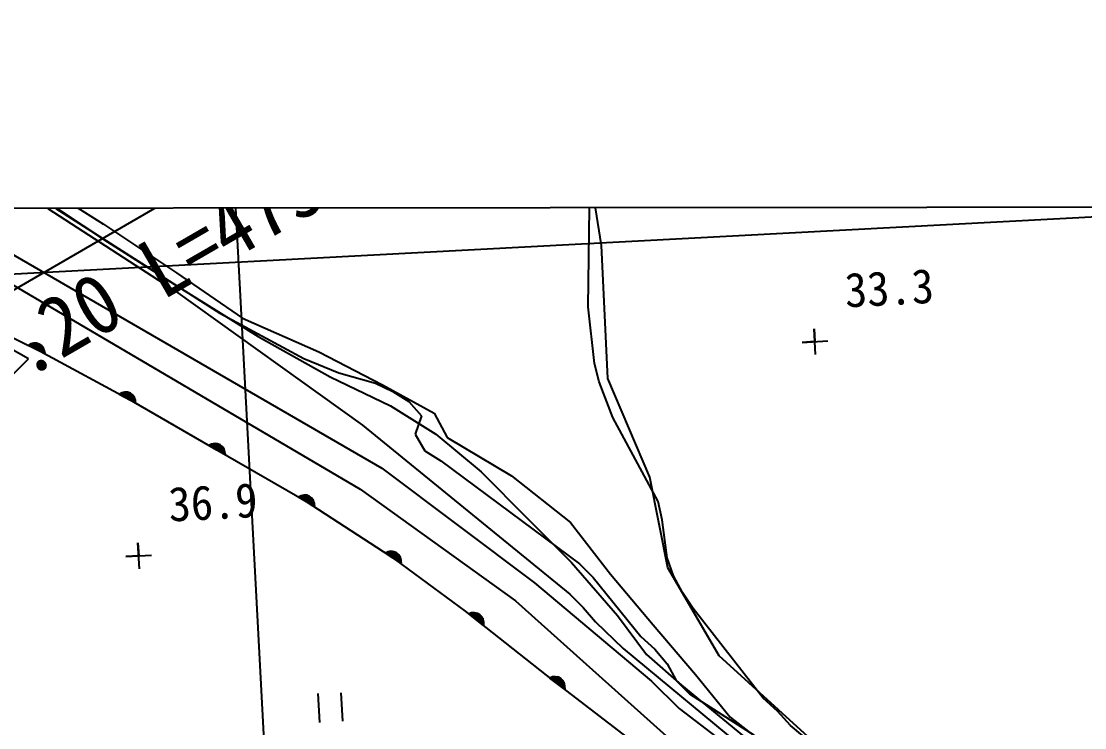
# Model space of a CAD drawing. Header units: millimetres. Extents: x 13158 to 13954, y 1103 to 1807.
# Drawn here: x 13452.1 to 13513.9, y 1520.4 to 1561.5 of the extents above; entities that cross this region are included whole.
import ezdxf
from ezdxf.xclip import XClip

# ---------------------------------------------------------------- set-up
doc = ezdxf.new("R2010")
doc.units = ezdxf.units.MM
doc.header["$LTSCALE"] = 10
doc.header["$MEASUREMENT"] = 0
doc.header["$XCLIPFRAME"] = 2
doc.linetypes.add('DASHEDX2', pattern=[1.5, 1, -0.5])
doc.layers.add('TX-PAPR', color=2, linetype='Continuous', plot=False)
doc.layers.add('TZ-BASE', color=253, linetype='Continuous')
doc.styles.get("Standard").update_dxf_attribs({"font": 'GulimChe.ttf'})

# ---------------------------------------------------------------- blocks, each defined once
blk = doc.blocks.new('JD-DGDHG')
at = {"layer": 'TZ-BASE'}
for p, q in [((219.08, 135.957), (237.659, -213.904)), ((177.175, 51.788), (258.755, 98.984)), ((532.889, 88.535), (-0.055, 60.233)), ((189.146, 84.238, 35), (230.801, 60.084, 35)), ((243.551, 73.037, 33.78), (242.409, 80.199, 33.78)), ((242.783, 69.468, 33), (242.884, 78.275, 33)), ((209.914, 77.212, 32.215), (214.646, 74.267, 32.215)), ((209.179, 76.908, 33), (221.388, 69.095, 33)), ((210.4, 75.838, 34), (218.824, 70.38, 34)), ((210.82, 75.936, 34.982), (214.863, 73.243, 34.982)), ((214.646, 74.267, 32.215), (218.886, 71.449, 32.215)), ((214.863, 73.243, 34.982), (219.168, 70.506, 34.982)), ((243.914, 65.309, 33.78), (243.551, 73.037, 33.78)), ((218.886, 71.449, 32.215), (222.704, 68.804, 32.215)), ((209.285, 70.801, 36), (229.545, 58.88, 36)), ((219.168, 70.506, 34.982), (223.621, 67.749, 34.982)), ((210.969, 66.865, 36.675), (204.681, 69.964, 36.675)), ((218.824, 70.38, 34), (229.674, 62.595, 34)), ((243.156, 66.176, 33), (242.783, 69.468, 33)), ((221.388, 69.095, 33), (226.267, 66.46, 33)), ((222.704, 68.804, 32.215), (227.139, 66.852, 32.215)), ((210.292, 66.445, 35.783), (206.927, 68.335, 35.783)), ((255.988, 66.693, 33.273), (255.908, 68.191, 33.273)), ((255.908, 68.191, 33.273), (255.948, 67.442, 33.273)), ((210.678, 67.357, 36.675), (210.269, 67.218, 36.675)), ((210.853, 67.321, 36.675), (210.375, 67.159, 36.675)), ((210.471, 67.33, 36.675), (210.56, 67.067, 36.675)), ((210.559, 67.351, 36.675), (210.674, 67.011, 36.675)), ((210.652, 67.358, 36.675), (210.789, 66.955, 36.675)), ((210.75, 67.349, 36.675), (210.903, 66.898, 36.675)), ((210.854, 67.32, 36.675), (211.017, 66.842, 36.675)), ((223.621, 67.749, 34.982), (227.807, 65.402, 34.982)), ((255.199, 67.402, 33.273), (256.697, 67.482, 33.273)), ((255.948, 67.442, 33.273), (255.199, 67.402, 33.273)), ((211.232, 66.736, 36.675), (210.264, 67.213, 36.675)), ((210.309, 67.249, 36.675), (210.332, 67.18, 36.675)), ((210.387, 67.296, 36.675), (210.446, 67.123, 36.675)), ((210.966, 67.264, 36.675), (210.489, 67.102, 36.675)), ((211.05, 67.198, 36.675), (210.603, 67.046, 36.675)), ((211.115, 67.125, 36.675), (210.717, 66.99, 36.675)), ((211.165, 67.047, 36.675), (210.831, 66.934, 36.675)), ((211.201, 66.964, 36.675), (210.945, 66.877, 36.675)), ((210.969, 67.262, 36.675), (211.131, 66.786, 36.675)), ((216.396, 63.926, 36.675), (210.969, 66.865, 36.675)), ((211.224, 66.877, 36.675), (211.06, 66.821, 36.675)), ((211.107, 67.136, 36.675), (211.234, 66.764, 36.675)), ((211.233, 66.785, 36.675), (211.174, 66.765, 36.675)), ((227.139, 66.852, 32.215), (230.839, 64.926, 32.215)), ((209.337, 65.494, 35.783), (210.292, 66.445, 35.783)), ((226.267, 66.46, 33), (228.304, 65.628, 33)), ((243.424, 65.107, 33), (243.156, 66.176, 33)), ((228.304, 65.628, 33), (230.424, 65.025, 33)), ((227.807, 65.402, 34.982), (231.298, 63.709, 34.982)), ((230.424, 65.025, 33), (231.431, 64.553, 33)), ((230.839, 64.926, 32.215), (233.846, 63.288, 32.215)), ((244.208, 63.033, 33), (243.424, 65.107, 33)), ((246.36, 59.577, 33.78), (243.914, 65.309, 33.78)), ((216.503, 63.867, 36.675), (215.554, 64.382, 36.675)), ((215.974, 64.509, 36.675), (215.559, 64.386, 36.675)), ((215.6, 64.415, 36.675), (215.621, 64.345, 36.675)), ((216.146, 64.467, 36.675), (215.662, 64.323, 36.675)), ((215.681, 64.46, 36.675), (215.733, 64.285, 36.675)), ((215.765, 64.491, 36.675), (215.845, 64.224, 36.675)), ((216.257, 64.406, 36.675), (215.774, 64.262, 36.675)), ((215.854, 64.508, 36.675), (215.957, 64.164, 36.675)), ((216.339, 64.336, 36.675), (215.886, 64.202, 36.675)), ((215.947, 64.511, 36.675), (216.068, 64.103, 36.675)), ((216.402, 64.261, 36.675), (215.998, 64.141, 36.675)), ((216.045, 64.499, 36.675), (216.18, 64.042, 36.675)), ((216.148, 64.466, 36.675), (216.292, 63.982, 36.675)), ((216.261, 64.403, 36.675), (216.404, 63.921, 36.675)), ((216.394, 64.272, 36.675), (216.506, 63.896, 36.675)), ((231.431, 64.553, 33), (232.377, 63.964, 33)), ((216.448, 64.181, 36.675), (216.11, 64.08, 36.675)), ((216.481, 64.097, 36.675), (216.222, 64.02, 36.675)), ((216.501, 64.009, 36.675), (216.334, 63.959, 36.675)), ((221.218, 61.138, 36.675), (216.396, 63.926, 36.675)), ((216.506, 63.917, 36.675), (216.446, 63.899, 36.675)), ((231.298, 63.709, 34.982), (233.939, 62.066, 34.982)), ((232.377, 63.964, 33), (233.094, 63.129, 33)), ((233.094, 63.129, 33), (232.738, 62.063, 33)), ((233.846, 63.288, 32.215), (234.593, 61.87, 32.215)), ((246.849, 58.166, 33), (244.208, 63.033, 33)), ((229.674, 62.595, 34), (241.706, 52.782, 34)), ((232.738, 62.063, 33), (233.287, 61.1, 33)), ((233.939, 62.066, 34.982), (236.57, 59.872, 34.982)), ((234.593, 61.87, 32.215), (238.325, 59.655, 32.215)), ((221.697, 60.863, 36.675), (220.761, 61.401, 36.675)), ((221.184, 61.518, 36.675), (220.766, 61.406, 36.675)), ((220.808, 61.434, 36.675), (220.827, 61.363, 36.675)), ((221.355, 61.471, 36.675), (220.868, 61.34, 36.675)), ((220.889, 61.476, 36.675), (220.937, 61.3, 36.675)), ((220.975, 61.505, 36.675), (221.047, 61.236, 36.675)), ((221.464, 61.407, 36.675), (220.978, 61.276, 36.675)), ((221.064, 61.52, 36.675), (221.158, 61.173, 36.675)), ((221.545, 61.336, 36.675), (221.088, 61.213, 36.675)), ((221.157, 61.521, 36.675), (221.268, 61.11, 36.675)), ((221.605, 61.259, 36.675), (221.199, 61.149, 36.675)), ((226.433, 58.137, 36.675), (221.218, 61.138, 36.675)), ((221.254, 61.506, 36.675), (221.378, 61.046, 36.675)), ((221.65, 61.178, 36.675), (221.309, 61.086, 36.675)), ((221.357, 61.47, 36.675), (221.488, 60.983, 36.675)), ((221.468, 61.405, 36.675), (221.599, 60.919, 36.675)), ((221.597, 61.27, 36.675), (221.7, 60.891, 36.675)), ((221.68, 61.093, 36.675), (221.419, 61.022, 36.675)), ((221.698, 61.004, 36.675), (221.53, 60.959, 36.675)), ((221.701, 60.912, 36.675), (221.64, 60.895, 36.675)), ((233.287, 61.1, 33), (234.234, 60.511, 33)), ((234.234, 60.511, 33), (242.277, 54.533, 33)), ((230.801, 60.084, 35), (239.654, 53.429, 35)), ((236.57, 59.872, 34.982), (239.258, 57.172, 34.982)), ((238.325, 59.655, 32.215), (241.749, 56.928, 32.215)), ((247.396, 54.307, 33.78), (246.36, 59.577, 33.78)), ((229.545, 58.88, 36), (238.563, 52.39, 36)), ((226.897, 57.87, 36.675), (225.961, 58.409, 36.675)), ((226.384, 58.526, 36.675), (225.966, 58.413, 36.675)), ((226.008, 58.441, 36.675), (226.027, 58.371, 36.675)), ((226.555, 58.479, 36.675), (226.068, 58.347, 36.675)), ((226.089, 58.484, 36.675), (226.137, 58.308, 36.675)), ((226.175, 58.512, 36.675), (226.247, 58.244, 36.675)), ((226.664, 58.415, 36.675), (226.178, 58.284, 36.675)), ((226.264, 58.527, 36.675), (226.358, 58.181, 36.675)), ((226.745, 58.343, 36.675), (226.288, 58.22, 36.675)), ((226.357, 58.528, 36.675), (226.468, 58.117, 36.675)), ((226.805, 58.266, 36.675), (226.399, 58.157, 36.675)), ((231.615, 54.767, 36.675), (226.433, 58.137, 36.675)), ((226.454, 58.513, 36.675), (226.578, 58.054, 36.675)), ((226.85, 58.185, 36.675), (226.509, 58.093, 36.675)), ((226.557, 58.478, 36.675), (226.688, 57.99, 36.675)), ((226.88, 58.1, 36.675), (226.619, 58.03, 36.675)), ((226.668, 58.412, 36.675), (226.799, 57.927, 36.675)), ((226.797, 58.278, 36.675), (226.9, 57.898, 36.675)), ((247.08, 57.093, 33), (246.849, 58.166, 33)), ((226.898, 58.012, 36.675), (226.73, 57.966, 36.675)), ((226.901, 57.919, 36.675), (226.84, 57.903, 36.675)), ((239.258, 57.172, 34.982), (241.821, 54.604, 34.982)), ((241.749, 56.928, 32.215), (244.068, 53.93, 32.215)), ((247.367, 54.89, 33), (247.08, 57.093, 33)), ((216.722, 54.254, 36.86), (216.642, 55.752, 36.86)), ((216.642, 55.752, 36.86), (216.682, 55.003, 36.86)), ((215.933, 54.964, 36.86), (217.431, 55.043, 36.86)), ((216.682, 55.003, 36.86), (215.933, 54.964, 36.86)), ((231.912, 54.574, 36.675), (231.007, 55.163, 36.675)), ((231.435, 55.257, 36.675), (231.012, 55.167, 36.675)), ((231.055, 55.193, 36.675), (231.07, 55.122, 36.675)), ((231.604, 55.2, 36.675), (231.11, 55.096, 36.675)), ((231.139, 55.231, 36.675), (231.177, 55.052, 36.675)), ((231.71, 55.131, 36.675), (231.217, 55.026, 36.675)), ((231.226, 55.255, 36.675), (231.284, 54.983, 36.675)), ((231.316, 55.265, 36.675), (231.39, 54.914, 36.675)), ((231.786, 55.055, 36.675), (231.323, 54.957, 36.675)), ((231.409, 55.261, 36.675), (231.497, 54.844, 36.675)), ((231.842, 54.975, 36.675), (231.43, 54.888, 36.675)), ((231.505, 55.24, 36.675), (231.604, 54.775, 36.675)), ((231.606, 55.2, 36.675), (231.711, 54.705, 36.675)), ((231.713, 55.128, 36.675), (231.817, 54.636, 36.675)), ((231.835, 54.986, 36.675), (231.916, 54.602, 36.675)), ((231.882, 54.891, 36.675), (231.537, 54.818, 36.675)), ((235.655, 51.78, 36.675), (231.615, 54.767, 36.675)), ((231.908, 54.805, 36.675), (231.644, 54.749, 36.675)), ((231.92, 54.716, 36.675), (231.75, 54.68, 36.675)), ((231.919, 54.623, 36.675), (231.857, 54.61, 36.675)), ((241.821, 54.604, 34.982), (244.477, 51.534, 34.982)), ((242.277, 54.533, 33), (243.063, 53.743, 33)), ((247.743, 53.834, 33), (247.367, 54.89, 33)), ((243.063, 53.743, 33), (245.833, 50.319, 33)), ((244.068, 53.93, 32.215), (246.563, 50.988, 32.215)), ((250.395, 49.187, 33.78), (247.396, 54.307, 33.78)), ((248.256, 52.866, 33), (247.743, 53.834, 33)), ((239.654, 53.429, 35), (246.458, 47.715, 35)), ((241.706, 52.782, 34), (242.492, 51.992, 34)), ((248.874, 51.946, 33), (248.256, 52.866, 33)), ((238.563, 52.39, 36), (248.474, 43.509, 36)), ((242.492, 51.992, 34), (243.21, 51.158, 34)), ((252.946, 46.728, 33), (248.874, 51.946, 33)), ((240.725, 47.774, 36.675), (235.655, 51.78, 36.675)), ((236.698, 50.955, 36.675), (235.851, 51.625, 36.675)), ((236.287, 51.679, 36.675), (235.857, 51.628, 36.675)), ((235.902, 51.65, 36.675), (235.911, 51.578, 36.675)), ((236.449, 51.607, 36.675), (235.948, 51.548, 36.675)), ((235.989, 51.68, 36.675), (236.011, 51.499, 36.675)), ((236.548, 51.528, 36.675), (236.048, 51.469, 36.675)), ((236.078, 51.696, 36.675), (236.11, 51.42, 36.675)), ((236.617, 51.446, 36.675), (236.148, 51.39, 36.675)), ((236.169, 51.698, 36.675), (236.21, 51.341, 36.675)), ((236.666, 51.361, 36.675), (236.248, 51.312, 36.675)), ((236.261, 51.685, 36.675), (236.31, 51.262, 36.675)), ((236.698, 51.274, 36.675), (236.347, 51.233, 36.675)), ((236.355, 51.656, 36.675), (236.41, 51.183, 36.675)), ((236.451, 51.606, 36.675), (236.51, 51.104, 36.675)), ((236.551, 51.525, 36.675), (236.61, 51.025, 36.675)), ((236.66, 51.373, 36.675), (236.705, 50.983, 36.675)), ((244.477, 51.534, 34.982), (246.163, 49.27, 34.982)), ((236.716, 51.185, 36.675), (236.447, 51.154, 36.675)), ((236.72, 51.095, 36.675), (236.547, 51.075, 36.675)), ((236.71, 51.003, 36.675), (236.647, 50.996, 36.675)), ((243.21, 51.158, 34), (244.814, 49.617, 34)), ((246.563, 50.988, 32.215), (249.014, 48.114, 32.215)), ((245.833, 50.319, 33), (246.651, 49.569, 33)), ((244.814, 49.617, 34), (255.085, 41.107, 34)), ((246.651, 49.569, 33), (247.369, 48.734, 33)), ((246.163, 49.27, 34.982), (248.197, 47.485, 34.982)), ((255.544, 44.493, 33.78), (250.395, 49.187, 33.78)), ((247.369, 48.734, 33), (247.881, 47.766, 33)), ((241.414, 47.246, 36.675), (240.557, 47.903, 36.675)), ((240.992, 47.963, 36.675), (240.563, 47.907, 36.675)), ((240.608, 47.929, 36.675), (240.617, 47.857, 36.675)), ((241.155, 47.894, 36.675), (240.655, 47.828, 36.675)), ((240.694, 47.96, 36.675), (240.718, 47.779, 36.675)), ((245.06, 44.454, 36.675), (240.725, 47.774, 36.675)), ((241.255, 47.817, 36.675), (240.756, 47.751, 36.675)), ((240.783, 47.977, 36.675), (240.819, 47.702, 36.675)), ((241.325, 47.735, 36.675), (240.857, 47.673, 36.675)), ((240.873, 47.981, 36.675), (240.92, 47.625, 36.675)), ((241.375, 47.651, 36.675), (240.958, 47.596, 36.675)), ((240.965, 47.969, 36.675), (241.021, 47.547, 36.675)), ((241.409, 47.565, 36.675), (241.059, 47.518, 36.675)), ((241.06, 47.942, 36.675), (241.122, 47.47, 36.675)), ((241.157, 47.893, 36.675), (241.223, 47.392, 36.675)), ((241.258, 47.814, 36.675), (241.324, 47.315, 36.675)), ((241.369, 47.663, 36.675), (241.421, 47.274, 36.675)), ((246.458, 47.715, 35), (248.066, 46.138, 35)), ((247.881, 47.766, 33), (248.667, 46.975, 33)), ((249.014, 48.114, 32.215), (251.019, 45.63, 32.215)), ((227.201, 45.327, 36.438), (227.113, 46.998, 36.438)), ((228.422, 47.045, 36.438), (228.51, 45.397, 36.438)), ((241.428, 47.476, 36.675), (241.16, 47.441, 36.675)), ((241.433, 47.386, 36.675), (241.261, 47.364, 36.675)), ((241.425, 47.294, 36.675), (241.362, 47.286, 36.675)), ((248.197, 47.485, 34.982), (253.893, 42.816, 34.982)), ((248.667, 46.975, 33), (252.42, 44.58, 33)), ((253.764, 45.978, 33), (252.946, 46.728, 33)), ((248.066, 46.138, 35), (252.48, 42.754, 35)), ((254.518, 45.147, 33), (253.764, 45.978, 33)), ((251.019, 45.63, 32.215), (254.273, 43.104, 32.215)), ((257.068, 43.017, 33), (254.518, 45.147, 33))]:
    blk.add_line(p, q, dxfattribs=at)
at = {"layer": 'TZ-BASE', "linetype": 'DASHEDX2', "ltscale": 3}
for centre, radius, start, end in [((-77.748, 675.32), 614.45, 277.882083, 298.622015), ((125.576, -68.991), 130, 43.40087, 80.90228), ((125.576, -68.991), 124, 43.21552, 80.90228)]:
    blk.add_arc(centre, radius, start, end, dxfattribs=at)
at = {"layer": 'TZ-BASE'}
for centre, start, end in [((210.649, 66.773, 36.675), 356.38567, 131.14594), ((215.921, 63.927, 36.675), 354.17667, 128.93694), ((221.116, 60.937, 36.675), 352.70067, 127.46094), ((226.316, 57.945, 36.675), 352.70067, 127.46094), ((231.337, 54.68, 36.675), 349.58167, 124.34194), ((240.849, 47.396, 36.675), 345.16567, 119.92594)]:
    blk.add_arc(centre, 0.585, start, end, dxfattribs=at)
blk.add_ellipse((236.135, 51.114, 36.675), major_axis=(-0.435, 0.391), ratio=1, start_param=3.600158, end_param=5.952169, dxfattribs=at)
at = {"layer": 'TZ-BASE', "linetype": 'Continuous'}
blk.add_text('  서기(현) 282Km677.20 L=475.60m', height=3.5, rotation=30.05178, dxfattribs=at).set_placement((173.342, 43.946))
at = {"layer": 'TZ-BASE'}
for s, p in [('33.3', (257.731, 69.425, 32.887)), ('36.9', (218.466, 56.986, 32.887))]:
    blk.add_text(s, height=2, rotation=3.03981, dxfattribs=at).set_placement(p)

msp = doc.modelspace()

# ---------------------------------------------------------------- linework, layer by layer
at = {"layer": 'TX-PAPR'}
msp.add_lwpolyline([(13242.173, 1550.407), (13242.305, 1400.407), (13942.305, 1401.024), (13942.173, 1551.024), (13242.173, 1550.407)], dxfattribs=at)

# ---------------------------------------------------------------- block references
at = {"layer": 'TZ-BASE'}
ref = msp.add_blockref('JD-DGDHG', (13242.241, 1475.407), dxfattribs=at)
XClip(ref).set_block_clipping_path([(-0.0683160481, 74.9999689185), (0.0639064394, -74.9999728055), (700.0636344835, -74.3829345312), (699.9314119962, 75.6170071928)])

doc.saveas('drawing.dxf')
